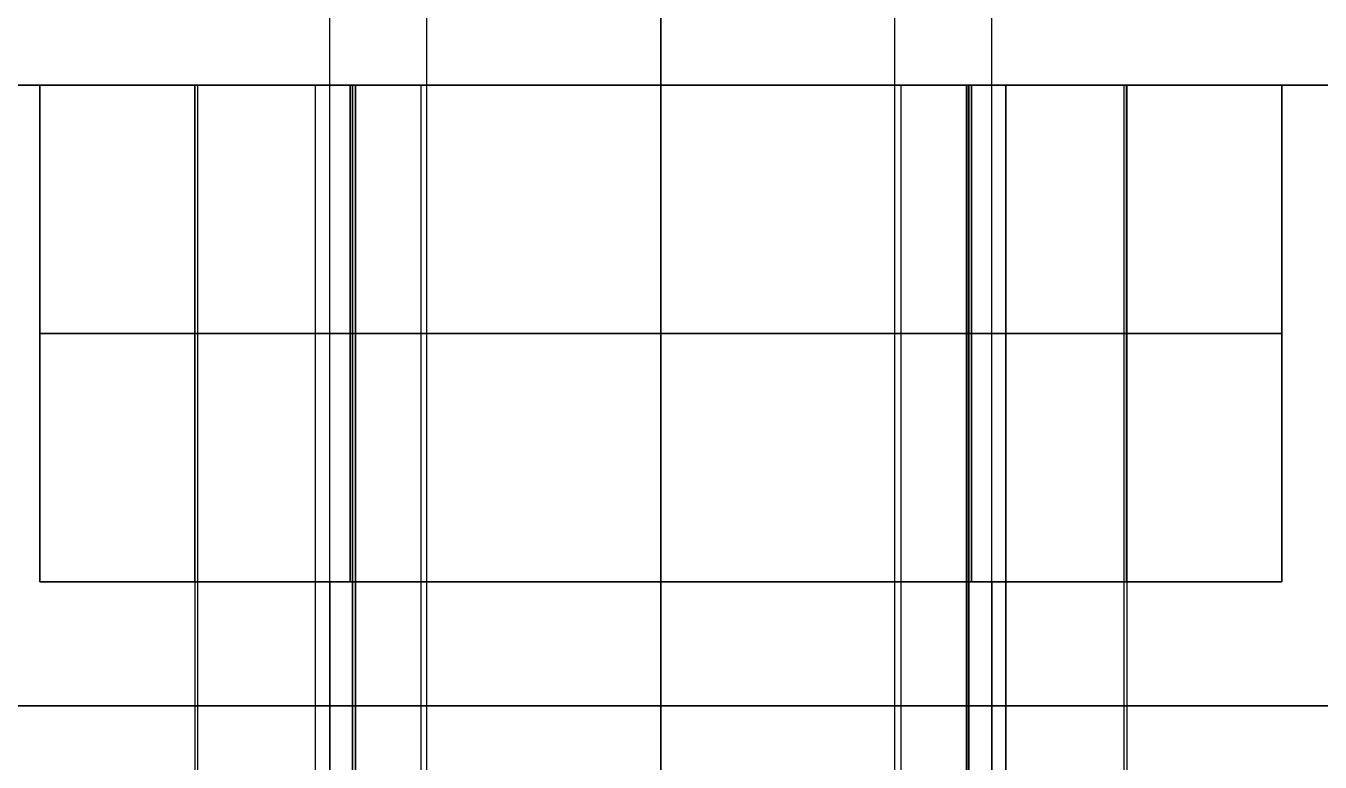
# Model space of a CAD drawing. Header units: millimetres. Extents: x 565 to 905, y -1671 to 168.
# Drawn here: x 727.33 to 742.97, y -38.71 to -29.81 of the extents above; entities that cross this region are included whole.
import ezdxf

# ---------------------------------------------------------------- set-up
doc = ezdxf.new("R2010")
doc.units = ezdxf.units.MM
doc.header["$MEASUREMENT"] = 0
doc.layers.add('V3', color=7, linetype='Continuous', true_color=0x000000)
doc.layers.add('V3 - steel', color=7, linetype='Continuous', true_color=0x191919)

msp = doc.modelspace()

# ---------------------------------------------------------------- linework, layer by layer
at = {"layer": 'V3'}
for p, q in [((735, -13.028, -15), (735, -117.113, -15)), ((703.154, -30.528, 353.457), (727.494, -30.528, 353.457)), ((727.494, -30.528, 96.543), (703.154, -30.528, 96.543)), ((735, -30.528, 385.303), (735, -30.528, 359.957)), ((735, -30.528, 346.957), (735, -30.528, 321.612)), ((735, -30.528, 64.697), (735, -30.528, 90.043)), ((735, -30.528, 103.043), (735, -30.528, 128.388)), ((742.506, -30.528, 353.457), (766.846, -30.528, 353.457)), ((766.846, -30.528, 96.543), (742.506, -30.528, 96.543)), ((727.494, -36.528, 225), (731, -36.528, 225)), ((731, -36.528, 353.457), (727.494, -36.528, 353.457)), ((727.494, -36.528, 96.543), (731, -36.528, 96.543)), ((735, -36.528, 231.5), (735, -36.528, 229)), ((735, -36.528, 221), (735, -36.528, 218.5)), ((735, -36.528, 359.957), (735, -36.528, 357.457)), ((735, -36.528, 349.457), (735, -36.528, 346.957)), ((735, -36.528, 90.043), (735, -36.528, 92.543)), ((735, -36.528, 100.543), (735, -36.528, 103.043)), ((739, -36.528, 225), (742.506, -36.528, 225)), ((742.506, -36.528, 353.457), (739, -36.528, 353.457)), ((739, -36.528, 96.543), (742.506, -36.528, 96.543))]:
    msp.add_line(p, q, dxfattribs=at)
for points, degree in [([(735, -13.028), (735, -65.07), (735, -117.113)], 2), ([(735, -28.028), (735, -38.028), (735, -48.028)], 2), ([(735, -28.028, 15), (735, -38.028, 15), (735, -48.028, 15)], 2), ([(735, -28.028, 15), (735, -38.028, 15), (735, -48.028, 15)], 2), ([(735, -28.028, 30), (735, -38.028, 30), (735, -48.028, 30)], 2), ([(648.283, -30.528, 225), (687.889, -30.528, 225), (727.494, -30.528, 225)], 2), ([(727.494, -36.528, 225), (727.494, -33.528, 225), (727.494, -30.528, 225)], 2), ([(731.247, -30.528, 218.5), (729.371, -30.528, 221.75), (727.494, -30.528, 225)], 2), ([(727.494, -30.528, 225), (729.371, -30.528, 228.25), (731.247, -30.528, 231.5)], 2), ([(731.247, -30.528, 359.957), (729.371, -30.528, 356.707), (727.494, -30.528, 353.457)], 2), ([(727.494, -30.528, 353.457), (727.494, -33.528, 353.457), (727.494, -36.528, 353.457)], 2), ([(727.494, -30.528, 353.457), (729.371, -30.528, 350.207), (731.247, -30.528, 346.957)], 2), ([(731.247, -30.528, 103.043), (729.371, -30.528, 99.793), (727.494, -30.528, 96.543)], 2), ([(727.494, -30.528, 96.543), (727.494, -33.528, 96.543), (727.494, -36.528, 96.543)], 2), ([(727.494, -30.528, 96.543), (729.371, -30.528, 93.293), (731.247, -30.528, 90.043)], 2), ([(729.368, -30.528, 311.533), (729.368, -38.028, 311.533), (729.368, -45.528, 311.533)], 2), ([(729.371, -36.528, 221.75), (729.371, -33.528, 221.75), (729.371, -30.528, 221.75)], 2), ([(729.371, -36.528, 228.25), (729.371, -33.528, 228.25), (729.371, -30.528, 228.25)], 2), ([(729.371, -30.528, 356.707), (729.371, -33.528, 356.707), (729.371, -36.528, 356.707)], 2), ([(729.371, -30.528, 350.207), (729.371, -33.528, 350.207), (729.371, -36.528, 350.207)], 2), ([(729.371, -30.528, 99.793), (729.371, -33.528, 99.793), (729.371, -36.528, 99.793)], 2), ([(729.371, -30.528, 93.293), (729.371, -33.528, 93.293), (729.371, -36.528, 93.293)], 2), ([(729.403, -30.528, 138.464), (729.403, -38.028, 138.464), (729.403, -45.528, 138.464)], 2), ([(730.827, -45.528, 388.283), (730.827, -38.028, 388.283), (730.827, -30.528, 388.283)], 2), ([(730.827, -45.528, 131.368), (730.827, -38.028, 131.368), (730.827, -30.528, 131.368)], 2), ([(730.829, -45.528, 318.632), (730.829, -38.028, 318.632), (730.829, -30.528, 318.632)], 2), ([(730.829, -45.528, 61.717), (730.829, -38.028, 61.717), (730.829, -30.528, 61.717)], 2), ([(731.247, -36.528, 218.5), (731.247, -33.528, 218.5), (731.247, -30.528, 218.5)], 2), ([(731.247, -36.528, 231.5), (731.247, -33.528, 231.5), (731.247, -30.528, 231.5)], 2), ([(738.753, -30.528, 218.5), (735, -30.528, 218.5), (731.247, -30.528, 218.5)], 2), ([(731.247, -30.528, 231.5), (735, -30.528, 231.5), (738.753, -30.528, 231.5)], 2), ([(731.247, -30.528, 359.957), (731.247, -33.528, 359.957), (731.247, -36.528, 359.957)], 2), ([(731.247, -30.528, 346.957), (731.247, -33.528, 346.957), (731.247, -36.528, 346.957)], 2), ([(738.753, -30.528, 359.957), (735, -30.528, 359.957), (731.247, -30.528, 359.957)], 2), ([(731.247, -30.528, 346.957), (735, -30.528, 346.957), (738.753, -30.528, 346.957)], 2), ([(731.247, -30.528, 90.043), (731.247, -33.528, 90.043), (731.247, -36.528, 90.043)], 2), ([(731.247, -30.528, 103.043), (731.247, -33.528, 103.043), (731.247, -36.528, 103.043)], 2), ([(731.247, -30.528, 90.043), (735, -30.528, 90.043), (738.753, -30.528, 90.043)], 2), ([(738.753, -30.528, 103.043), (735, -30.528, 103.043), (731.247, -30.528, 103.043)], 2), ([(731.275, -45.528, 385.16), (731.275, -38.028, 385.16), (731.275, -30.528, 385.16)], 2), ([(731.275, -30.528, 128.245), (731.276, -30.528, 128.22), (731.277, -30.528, 128.195), (731.278, -30.528, 128.17)], 3), ([(731.275, -45.528, 128.245), (731.275, -38.028, 128.245), (731.275, -30.528, 128.245)], 2), ([(731.277, -45.528, 321.755), (731.277, -38.028, 321.755), (731.277, -30.528, 321.755)], 2), ([(731.277, -45.528, 128.207), (731.277, -38.028, 128.207), (731.277, -30.528, 128.207)], 2), ([(731.277, -45.528, 64.84), (731.277, -38.028, 64.84), (731.277, -30.528, 64.84)], 2), ([(731.278, -45.528, 385.085), (731.278, -38.028, 385.085), (731.278, -30.528, 385.085)], 2), ([(731.278, -45.528, 128.17), (731.278, -38.028, 128.17), (731.278, -30.528, 128.17)], 2), ([(731.28, -45.528, 321.83), (731.28, -38.028, 321.83), (731.28, -30.528, 321.83)], 2), ([(731.28, -45.528, 64.915), (731.28, -38.028, 64.915), (731.28, -30.528, 64.915)], 2), ([(731.307, -30.528, 319.33), (731.307, -38.028, 319.33), (731.307, -45.528, 319.33)], 2), ([(731.31, -30.528, 130.686), (731.31, -38.028, 130.686), (731.31, -45.528, 130.686)], 2), ([(732.099, -30.528, 321.227), (732.099, -38.028, 321.227), (732.099, -45.528, 321.227)], 2), ([(732.099, -30.528, 128.773), (732.099, -38.028, 128.773), (732.099, -45.528, 128.773)], 2), ([(734.999, -45.528, 385.303), (734.999, -38.028, 385.303), (734.999, -30.528, 385.303)], 2), ([(734.999, -45.528, 128.388), (734.999, -38.028, 128.388), (734.999, -30.528, 128.388)], 2), ([(735, -30.528, 321.27), (735, -38.028, 321.27), (735, -45.528, 321.27)], 2), ([(735, -30.528, 128.73), (735, -38.028, 128.73), (735, -45.528, 128.73)], 2), ([(735, -30.528, 128.73), (735, -30.528, 173.615), (735, -30.528, 218.5)], 2), ([(735, -30.528, 231.5), (735, -30.528, 276.385), (735, -30.528, 321.27)], 2), ([(735, -36.528, 218.5), (735, -33.528, 218.5), (735, -30.528, 218.5)], 2), ([(735, -36.528, 231.5), (735, -33.528, 231.5), (735, -30.528, 231.5)], 2), ([(735, -30.528, 359.957), (735, -33.528, 359.957), (735, -36.528, 359.957)], 2), ([(735, -30.528, 346.957), (735, -33.528, 346.957), (735, -36.528, 346.957)], 2), ([(735, -30.528, 90.043), (735, -33.528, 90.043), (735, -36.528, 90.043)], 2), ([(735, -30.528, 103.043), (735, -33.528, 103.043), (735, -36.528, 103.043)], 2), ([(735.001, -45.528, 321.612), (735.001, -38.028, 321.612), (735.001, -30.528, 321.612)], 2), ([(735.001, -45.528, 64.697), (735.001, -38.028, 64.697), (735.001, -30.528, 64.697)], 2), ([(737.901, -30.528, 321.227), (737.901, -38.028, 321.227), (737.901, -45.528, 321.227)], 2), ([(737.901, -30.528, 128.773), (737.901, -38.028, 128.773), (737.901, -45.528, 128.773)], 2), ([(738.69, -30.528, 319.314), (738.69, -38.028, 319.314), (738.69, -45.528, 319.314)], 2), ([(738.693, -30.528, 130.67), (738.693, -38.028, 130.67), (738.693, -45.528, 130.67)], 2), ([(738.72, -45.528, 385.085), (738.72, -38.028, 385.085), (738.72, -30.528, 385.085)], 2), ([(738.72, -45.528, 128.17), (738.72, -38.028, 128.17), (738.72, -30.528, 128.17)], 2), ([(738.722, -45.528, 321.83), (738.722, -38.028, 321.83), (738.722, -30.528, 321.83)], 2), ([(738.725, -30.528, 321.755), (738.724, -30.528, 321.78), (738.723, -30.528, 321.805), (738.722, -30.528, 321.83)], 3), ([(738.722, -45.528, 64.915), (738.722, -38.028, 64.915), (738.722, -30.528, 64.915)], 2), ([(738.723, -45.528, 321.793), (738.723, -38.028, 321.793), (738.723, -30.528, 321.793)], 2), ([(738.723, -45.528, 385.16), (738.723, -38.028, 385.16), (738.723, -30.528, 385.16)], 2), ([(738.723, -45.528, 128.245), (738.723, -38.028, 128.245), (738.723, -30.528, 128.245)], 2), ([(738.725, -45.528, 321.755), (738.725, -38.028, 321.755), (738.725, -30.528, 321.755)], 2), ([(738.725, -45.528, 64.84), (738.725, -38.028, 64.84), (738.725, -30.528, 64.84)], 2), ([(738.753, -30.528, 231.5), (740.629, -30.528, 228.25), (742.506, -30.528, 225)], 2), ([(738.753, -36.528, 231.5), (738.753, -33.528, 231.5), (738.753, -30.528, 231.5)], 2), ([(738.753, -36.528, 218.5), (738.753, -33.528, 218.5), (738.753, -30.528, 218.5)], 2), ([(742.506, -30.528, 225), (740.629, -30.528, 221.75), (738.753, -30.528, 218.5)], 2), ([(738.753, -30.528, 359.957), (738.753, -33.528, 359.957), (738.753, -36.528, 359.957)], 2), ([(738.753, -30.528, 346.957), (738.753, -33.528, 346.957), (738.753, -36.528, 346.957)], 2), ([(738.753, -30.528, 346.957), (740.629, -30.528, 350.207), (742.506, -30.528, 353.457)], 2), ([(742.506, -30.528, 353.457), (740.629, -30.528, 356.707), (738.753, -30.528, 359.957)], 2), ([(738.753, -30.528, 90.043), (738.753, -33.528, 90.043), (738.753, -36.528, 90.043)], 2), ([(738.753, -30.528, 90.043), (740.629, -30.528, 93.293), (742.506, -30.528, 96.543)], 2), ([(742.506, -30.528, 96.543), (740.629, -30.528, 99.793), (738.753, -30.528, 103.043)], 2), ([(738.753, -30.528, 103.043), (738.753, -33.528, 103.043), (738.753, -36.528, 103.043)], 2), ([(739.171, -45.528, 388.283), (739.171, -38.028, 388.283), (739.171, -30.528, 388.283)], 2), ([(739.171, -45.528, 131.368), (739.171, -38.028, 131.368), (739.171, -30.528, 131.368)], 2), ([(739.173, -45.528, 318.632), (739.173, -38.028, 318.632), (739.173, -30.528, 318.632)], 2), ([(739.173, -45.528, 61.717), (739.173, -38.028, 61.717), (739.173, -30.528, 61.717)], 2), ([(740.597, -30.528, 311.536), (740.597, -38.028, 311.536), (740.597, -45.528, 311.536)], 2), ([(740.629, -36.528, 228.25), (740.629, -33.528, 228.25), (740.629, -30.528, 228.25)], 2), ([(740.629, -36.528, 221.75), (740.629, -33.528, 221.75), (740.629, -30.528, 221.75)], 2), ([(740.629, -30.528, 350.207), (740.629, -33.528, 350.207), (740.629, -36.528, 350.207)], 2), ([(740.629, -30.528, 356.707), (740.629, -33.528, 356.707), (740.629, -36.528, 356.707)], 2), ([(740.629, -30.528, 93.293), (740.629, -33.528, 93.293), (740.629, -36.528, 93.293)], 2), ([(740.629, -30.528, 99.793), (740.629, -33.528, 99.793), (740.629, -36.528, 99.793)], 2), ([(740.632, -30.528, 138.467), (740.632, -38.028, 138.467), (740.632, -45.528, 138.467)], 2), ([(742.506, -36.528, 225), (742.506, -33.528, 225), (742.506, -30.528, 225)], 2), ([(742.506, -30.528, 225), (782.111, -30.528, 225), (821.717, -30.528, 225)], 2), ([(742.506, -30.528, 353.457), (742.506, -33.528, 353.457), (742.506, -36.528, 353.457)], 2), ([(742.506, -30.528, 96.543), (742.506, -33.528, 96.543), (742.506, -36.528, 96.543)], 2), ([(731.247, -33.528, 218.5), (729.371, -33.528, 221.75), (727.494, -33.528, 225)], 2), ([(727.494, -33.528, 225), (729.371, -33.528, 228.25), (731.247, -33.528, 231.5)], 2), ([(731.247, -33.528, 359.957), (729.371, -33.528, 356.707), (727.494, -33.528, 353.457)], 2), ([(727.494, -33.528, 353.457), (729.371, -33.528, 350.207), (731.247, -33.528, 346.957)], 2), ([(731.247, -33.528, 103.043), (729.371, -33.528, 99.793), (727.494, -33.528, 96.543)], 2), ([(727.494, -33.528, 96.543), (729.371, -33.528, 93.293), (731.247, -33.528, 90.043)], 2), ([(738.753, -33.528, 218.5), (735, -33.528, 218.5), (731.247, -33.528, 218.5)], 2), ([(731.247, -33.528, 231.5), (735, -33.528, 231.5), (738.753, -33.528, 231.5)], 2), ([(738.753, -33.528, 359.957), (735, -33.528, 359.957), (731.247, -33.528, 359.957)], 2), ([(731.247, -33.528, 346.957), (735, -33.528, 346.957), (738.753, -33.528, 346.957)], 2), ([(731.247, -33.528, 90.043), (735, -33.528, 90.043), (738.753, -33.528, 90.043)], 2), ([(738.753, -33.528, 103.043), (735, -33.528, 103.043), (731.247, -33.528, 103.043)], 2), ([(738.753, -33.528, 231.5), (740.629, -33.528, 228.25), (742.506, -33.528, 225)], 2), ([(742.506, -33.528, 225), (740.629, -33.528, 221.75), (738.753, -33.528, 218.5)], 2), ([(738.753, -33.528, 346.957), (740.629, -33.528, 350.207), (742.506, -33.528, 353.457)], 2), ([(742.506, -33.528, 353.457), (740.629, -33.528, 356.707), (738.753, -33.528, 359.957)], 2), ([(738.753, -33.528, 90.043), (740.629, -33.528, 93.293), (742.506, -33.528, 96.543)], 2), ([(742.506, -33.528, 96.543), (740.629, -33.528, 99.793), (738.753, -33.528, 103.043)], 2), ([(731.247, -36.528, 218.5), (729.371, -36.528, 221.75), (727.494, -36.528, 225)], 2), ([(727.494, -36.528, 225), (729.371, -36.528, 228.25), (731.247, -36.528, 231.5)], 2), ([(731.247, -36.528, 359.957), (729.371, -36.528, 356.707), (727.494, -36.528, 353.457)], 2), ([(727.494, -36.528, 353.457), (729.371, -36.528, 350.207), (731.247, -36.528, 346.957)], 2), ([(731.247, -36.528, 103.043), (729.371, -36.528, 99.793), (727.494, -36.528, 96.543)], 2), ([(727.494, -36.528, 96.543), (729.371, -36.528, 93.293), (731.247, -36.528, 90.043)], 2), ([(731, -45.528, 225), (731, -41.028, 225), (731, -36.528, 225)], 2), ([(731, -36.528, 353.457), (731, -41.028, 353.457), (731, -45.528, 353.457)], 2), ([(731, -36.528, 96.543), (731, -41.028, 96.543), (731, -45.528, 96.543)], 2), ([(738.753, -36.528, 218.5), (735, -36.528, 218.5), (731.247, -36.528, 218.5)], 2), ([(731.247, -36.528, 231.5), (735, -36.528, 231.5), (738.753, -36.528, 231.5)], 2), ([(738.753, -36.528, 359.957), (735, -36.528, 359.957), (731.247, -36.528, 359.957)], 2), ([(731.247, -36.528, 346.957), (735, -36.528, 346.957), (738.753, -36.528, 346.957)], 2), ([(731.247, -36.528, 90.043), (735, -36.528, 90.043), (738.753, -36.528, 90.043)], 2), ([(738.753, -36.528, 103.043), (735, -36.528, 103.043), (731.247, -36.528, 103.043)], 2), ([(735, -45.528, 229), (735, -41.028, 229), (735, -36.528, 229)], 2), ([(735, -45.528, 221), (735, -41.028, 221), (735, -36.528, 221)], 2), ([(735, -36.528, 349.457), (735, -41.028, 349.457), (735, -45.528, 349.457)], 2), ([(735, -36.528, 357.457), (735, -41.028, 357.457), (735, -45.528, 357.457)], 2), ([(735, -36.528, 100.543), (735, -41.028, 100.543), (735, -45.528, 100.543)], 2), ([(735, -36.528, 92.543), (735, -41.028, 92.543), (735, -45.528, 92.543)], 2), ([(738.753, -36.528, 231.5), (740.629, -36.528, 228.25), (742.506, -36.528, 225)], 2), ([(742.506, -36.528, 225), (740.629, -36.528, 221.75), (738.753, -36.528, 218.5)], 2), ([(738.753, -36.528, 346.957), (740.629, -36.528, 350.207), (742.506, -36.528, 353.457)], 2), ([(742.506, -36.528, 353.457), (740.629, -36.528, 356.707), (738.753, -36.528, 359.957)], 2), ([(738.753, -36.528, 90.043), (740.629, -36.528, 93.293), (742.506, -36.528, 96.543)], 2), ([(742.506, -36.528, 96.543), (740.629, -36.528, 99.793), (738.753, -36.528, 103.043)], 2), ([(739, -45.528, 225), (739, -41.028, 225), (739, -36.528, 225)], 2), ([(739, -36.528, 353.457), (739, -41.028, 353.457), (739, -45.528, 353.457)], 2), ([(739, -36.528, 96.543), (739, -41.028, 96.543), (739, -45.528, 96.543)], 2), ([(582, -38.028), (735, -38.028), (888, -38.028)], 2), ([(582, -38.028, 15), (735, -38.028, 15), (888, -38.028, 15)], 2), ([(582, -38.028, 15), (735, -38.028, 15), (888, -38.028, 15)], 2), ([(582, -38.028, 30), (735, -38.028, 30), (888, -38.028, 30)], 2), ([(731.275, -38.028, 128.245), (731.276, -38.028, 128.22), (731.277, -38.028, 128.195), (731.278, -38.028, 128.17)], 3), ([(738.725, -38.028, 321.755), (738.724, -38.028, 321.78), (738.723, -38.028, 321.805), (738.722, -38.028, 321.83)], 3)]:
    msp.add_open_spline(points, degree=degree, dxfattribs=at)
for points, weights in [([(729.368, -30.528, 311.533), (727.075, -30.528, 311.384), (724.778, -30.528, 311.143), (722.483, -30.528, 310.808)], [0.75441278447, 0.7469803778, 0.739992460652, 0.733449033026]), ([(722.518, -30.528, 139.186), (724.792, -30.528, 138.856), (727.088, -30.528, 138.614), (729.403, -30.528, 138.464)], [0.508465730673, 0.503456373376, 0.498746596874, 0.494336401167]), ([(731.278, -30.528, 385.085), (733.753, -30.528, 385.376), (736.245, -30.528, 385.376), (738.72, -30.528, 385.085)], [1, 0.995432816344, 0.995432816344, 1]), ([(731.278, -30.528, 128.17), (733.753, -30.528, 128.461), (736.245, -30.528, 128.461), (738.72, -30.528, 128.17)], [1, 0.995432816344, 0.995432816344, 1]), ([(738.722, -30.528, 321.83), (736.247, -30.528, 321.539), (733.755, -30.528, 321.539), (731.28, -30.528, 321.83)], [1, 0.995432816344, 0.995432816344, 1]), ([(738.722, -30.528, 64.915), (736.247, -30.528, 64.624), (733.755, -30.528, 64.624), (731.28, -30.528, 64.915)], [1, 0.995432816344, 0.995432816344, 1]), ([(737.901, -30.528, 321.227), (735.967, -30.528, 321.285), (734.033, -30.528, 321.285), (732.099, -30.528, 321.227)], [0.75441278447, 0.754184412057, 0.754184412057, 0.75441278447]), ([(732.099, -30.528, 128.773), (734.033, -30.528, 128.715), (735.967, -30.528, 128.715), (737.901, -30.528, 128.773)], [0.494336401167, 0.494186757896, 0.494186757896, 0.494336401167]), ([(747.482, -30.528, 310.814), (745.208, -30.528, 311.144), (742.912, -30.528, 311.386), (740.597, -30.528, 311.536)], [0.775975725283, 0.768330884453, 0.761143237516, 0.75441278447]), ([(740.632, -30.528, 138.467), (742.926, -30.528, 138.616), (745.222, -30.528, 138.857), (747.517, -30.528, 139.192)], [0.494336401167, 0.489466243554, 0.484887342076, 0.48059969673]), ([(729.368, -38.028, 311.533), (727.075, -38.028, 311.384), (724.778, -38.028, 311.143), (722.483, -38.028, 310.808)], [0.75441278447, 0.7469803778, 0.739992460652, 0.733449033026]), ([(722.518, -38.028, 139.186), (724.792, -38.028, 138.856), (727.088, -38.028, 138.614), (729.403, -38.028, 138.464)], [0.508465730673, 0.503456373376, 0.498746596874, 0.494336401167]), ([(731.278, -38.028, 385.085), (733.753, -38.028, 385.376), (736.245, -38.028, 385.376), (738.72, -38.028, 385.085)], [1, 0.995432816344, 0.995432816344, 1]), ([(731.278, -38.028, 128.17), (733.753, -38.028, 128.461), (736.245, -38.028, 128.461), (738.72, -38.028, 128.17)], [1, 0.995432816344, 0.995432816344, 1]), ([(738.722, -38.028, 321.83), (736.247, -38.028, 321.539), (733.755, -38.028, 321.539), (731.28, -38.028, 321.83)], [1, 0.995432816344, 0.995432816344, 1]), ([(738.722, -38.028, 64.915), (736.247, -38.028, 64.624), (733.755, -38.028, 64.624), (731.28, -38.028, 64.915)], [1, 0.995432816344, 0.995432816344, 1]), ([(737.901, -38.028, 321.227), (735.967, -38.028, 321.285), (734.033, -38.028, 321.285), (732.099, -38.028, 321.227)], [0.75441278447, 0.754184412057, 0.754184412057, 0.75441278447]), ([(732.099, -38.028, 128.773), (734.033, -38.028, 128.715), (735.967, -38.028, 128.715), (737.901, -38.028, 128.773)], [0.494336401167, 0.494186757896, 0.494186757896, 0.494336401167]), ([(747.482, -38.028, 310.814), (745.208, -38.028, 311.144), (742.912, -38.028, 311.386), (740.597, -38.028, 311.536)], [0.775975725283, 0.768330884453, 0.761143237516, 0.75441278447]), ([(740.632, -38.028, 138.467), (742.926, -38.028, 138.616), (745.222, -38.028, 138.857), (747.517, -38.028, 139.192)], [0.494336401167, 0.489466243554, 0.484887342076, 0.48059969673])]:
    msp.add_rational_spline(points, weights, degree=3, dxfattribs=at)
for points, knots in [([(726.97, -30.528, 393.943), (728.274, -30.528, 392.542), (730.258, -30.528, 390.406), (730.827, -30.528, 388.283), (731.102, -30.528, 387.256), (731.239, -30.528, 386.195), (731.275, -30.528, 385.16), (731.276, -30.528, 385.135), (731.277, -30.528, 385.11), (731.278, -30.528, 385.085)], [-65.715205, -65.715205, -65.715205, -65.715205, -64.948101, -64.948101, -64.948101, -64.158441, -64.158441, -64.158441, -64.139452, -64.139452, -64.139452, -64.139452]), ([(726.97, -30.528, 137.028), (728.274, -30.528, 135.627), (730.258, -30.528, 133.491), (730.827, -30.528, 131.368), (731.102, -30.528, 130.341), (731.239, -30.528, 129.28), (731.275, -30.528, 128.245)], [-22.838476, -22.838476, -22.838476, -22.838476, -22.071372, -22.071372, -22.071372, -21.281712, -21.281712, -21.281712, -21.281712]), ([(731.28, -30.528, 321.83), (731.279, -30.528, 321.805), (731.278, -30.528, 321.78), (731.277, -30.528, 321.755), (731.24, -30.528, 320.719), (731.104, -30.528, 319.659), (730.829, -30.528, 318.632), (730.26, -30.528, 316.509), (728.276, -30.528, 314.373), (726.972, -30.528, 312.971)], [-104.46169, -104.46169, -104.46169, -104.46169, -104.442641, -104.442641, -104.442641, -103.652974, -103.652974, -103.652974, -102.885889, -102.885889, -102.885889, -102.885889]), ([(731.28, -30.528, 64.915), (731.279, -30.528, 64.89), (731.278, -30.528, 64.865), (731.277, -30.528, 64.84), (731.24, -30.528, 63.805), (731.104, -30.528, 62.744), (730.829, -30.528, 61.717), (730.26, -30.528, 59.594), (728.276, -30.528, 57.458), (726.972, -30.528, 56.056)], [-61.584961, -61.584961, -61.584961, -61.584961, -61.565912, -61.565912, -61.565912, -60.776245, -60.776245, -60.776245, -60.00916, -60.00916, -60.00916, -60.00916]), ([(732.099, -30.528, 321.227), (731.854, -30.528, 320.655), (731.589, -30.528, 320.022), (731.307, -30.528, 319.33), (729.894, -30.528, 315.852), (729.436, -30.528, 313.818), (729.368, -30.528, 311.533)], [443.757235, 443.757235, 443.757235, 443.757235, 443.940388, 443.940388, 443.940388, 444.860457, 444.860457, 444.860457, 444.860457]), ([(729.403, -30.528, 138.464), (729.465, -30.528, 136.19), (729.916, -30.528, 134.156), (731.31, -30.528, 130.686), (731.591, -30.528, 129.987), (731.855, -30.528, 129.349), (732.099, -30.528, 128.773)], [541.51927, 541.51927, 541.51927, 541.51927, 542.435927, 542.435927, 542.435927, 542.620354, 542.620354, 542.620354, 542.620354]), ([(740.597, -30.528, 311.536), (740.535, -30.528, 313.81), (740.084, -30.528, 315.844), (738.69, -30.528, 319.314), (738.409, -30.528, 320.013), (738.145, -30.528, 320.651), (737.901, -30.528, 321.227)], [440.669112, 440.669112, 440.669112, 440.669112, 441.585768, 441.585768, 441.585768, 441.770195, 441.770195, 441.770195, 441.770195]), ([(737.901, -30.528, 128.773), (738.146, -30.528, 129.345), (738.411, -30.528, 129.978), (738.693, -30.528, 130.67), (740.107, -30.528, 134.148), (740.564, -30.528, 136.182), (740.632, -30.528, 138.467)], [544.607393, 544.607393, 544.607393, 544.607393, 544.790547, 544.790547, 544.790547, 545.710615, 545.710615, 545.710615, 545.710615]), ([(738.72, -30.528, 385.085), (738.721, -30.528, 385.11), (738.722, -30.528, 385.135), (738.723, -30.528, 385.16), (738.76, -30.528, 386.195), (738.896, -30.528, 387.256), (739.171, -30.528, 388.283), (739.74, -30.528, 390.406), (741.724, -30.528, 392.542), (743.028, -30.528, 393.944)], [-61.584961, -61.584961, -61.584961, -61.584961, -61.565912, -61.565912, -61.565912, -60.776245, -60.776245, -60.776245, -60.00916, -60.00916, -60.00916, -60.00916]), ([(738.72, -30.528, 128.17), (738.721, -30.528, 128.195), (738.722, -30.528, 128.22), (738.723, -30.528, 128.245), (738.76, -30.528, 129.281), (738.896, -30.528, 130.341), (739.171, -30.528, 131.368), (739.74, -30.528, 133.491), (741.724, -30.528, 135.627), (743.028, -30.528, 137.029)], [-104.46169, -104.46169, -104.46169, -104.46169, -104.442641, -104.442641, -104.442641, -103.652974, -103.652974, -103.652974, -102.885889, -102.885889, -102.885889, -102.885889]), ([(743.03, -30.528, 56.057), (741.726, -30.528, 57.458), (739.742, -30.528, 59.594), (739.173, -30.528, 61.717), (738.898, -30.528, 62.744), (738.761, -30.528, 63.805), (738.725, -30.528, 64.84), (738.724, -30.528, 64.865), (738.723, -30.528, 64.89), (738.722, -30.528, 64.915)], [-65.715205, -65.715205, -65.715205, -65.715205, -64.948101, -64.948101, -64.948101, -64.158441, -64.158441, -64.158441, -64.139452, -64.139452, -64.139452, -64.139452]), ([(743.03, -30.528, 312.972), (741.726, -30.528, 314.373), (739.742, -30.528, 316.509), (739.173, -30.528, 318.632), (738.898, -30.528, 319.659), (738.761, -30.528, 320.72), (738.725, -30.528, 321.755)], [-22.838476, -22.838476, -22.838476, -22.838476, -22.071372, -22.071372, -22.071372, -21.281712, -21.281712, -21.281712, -21.281712]), ([(726.97, -38.028, 393.943), (728.274, -38.028, 392.542), (730.258, -38.028, 390.406), (730.827, -38.028, 388.283), (731.102, -38.028, 387.256), (731.239, -38.028, 386.195), (731.275, -38.028, 385.16), (731.276, -38.028, 385.135), (731.277, -38.028, 385.11), (731.278, -38.028, 385.085)], [-65.715205, -65.715205, -65.715205, -65.715205, -64.948101, -64.948101, -64.948101, -64.158441, -64.158441, -64.158441, -64.139452, -64.139452, -64.139452, -64.139452]), ([(726.97, -38.028, 137.028), (728.274, -38.028, 135.627), (730.258, -38.028, 133.491), (730.827, -38.028, 131.368), (731.102, -38.028, 130.341), (731.239, -38.028, 129.28), (731.275, -38.028, 128.245)], [-22.838476, -22.838476, -22.838476, -22.838476, -22.071372, -22.071372, -22.071372, -21.281712, -21.281712, -21.281712, -21.281712]), ([(731.28, -38.028, 321.83), (731.279, -38.028, 321.805), (731.278, -38.028, 321.78), (731.277, -38.028, 321.755), (731.24, -38.028, 320.719), (731.104, -38.028, 319.659), (730.829, -38.028, 318.632), (730.26, -38.028, 316.509), (728.276, -38.028, 314.373), (726.972, -38.028, 312.971)], [-104.46169, -104.46169, -104.46169, -104.46169, -104.442641, -104.442641, -104.442641, -103.652974, -103.652974, -103.652974, -102.885889, -102.885889, -102.885889, -102.885889]), ([(731.28, -38.028, 64.915), (731.279, -38.028, 64.89), (731.278, -38.028, 64.865), (731.277, -38.028, 64.84), (731.24, -38.028, 63.805), (731.104, -38.028, 62.744), (730.829, -38.028, 61.717), (730.26, -38.028, 59.594), (728.276, -38.028, 57.458), (726.972, -38.028, 56.056)], [-61.584961, -61.584961, -61.584961, -61.584961, -61.565912, -61.565912, -61.565912, -60.776245, -60.776245, -60.776245, -60.00916, -60.00916, -60.00916, -60.00916]), ([(732.099, -38.028, 321.227), (731.854, -38.028, 320.655), (731.589, -38.028, 320.022), (731.307, -38.028, 319.33), (729.894, -38.028, 315.852), (729.436, -38.028, 313.818), (729.368, -38.028, 311.533)], [443.757235, 443.757235, 443.757235, 443.757235, 443.940388, 443.940388, 443.940388, 444.860457, 444.860457, 444.860457, 444.860457]), ([(729.403, -38.028, 138.464), (729.465, -38.028, 136.19), (729.916, -38.028, 134.156), (731.31, -38.028, 130.686), (731.591, -38.028, 129.987), (731.855, -38.028, 129.349), (732.099, -38.028, 128.773)], [541.51927, 541.51927, 541.51927, 541.51927, 542.435927, 542.435927, 542.435927, 542.620354, 542.620354, 542.620354, 542.620354]), ([(740.597, -38.028, 311.536), (740.535, -38.028, 313.81), (740.084, -38.028, 315.844), (738.69, -38.028, 319.314), (738.409, -38.028, 320.013), (738.145, -38.028, 320.651), (737.901, -38.028, 321.227)], [440.669112, 440.669112, 440.669112, 440.669112, 441.585768, 441.585768, 441.585768, 441.770195, 441.770195, 441.770195, 441.770195]), ([(737.901, -38.028, 128.773), (738.146, -38.028, 129.345), (738.411, -38.028, 129.978), (738.693, -38.028, 130.67), (740.107, -38.028, 134.148), (740.564, -38.028, 136.182), (740.632, -38.028, 138.467)], [544.607393, 544.607393, 544.607393, 544.607393, 544.790547, 544.790547, 544.790547, 545.710615, 545.710615, 545.710615, 545.710615]), ([(738.72, -38.028, 385.085), (738.721, -38.028, 385.11), (738.722, -38.028, 385.135), (738.723, -38.028, 385.16), (738.76, -38.028, 386.195), (738.896, -38.028, 387.256), (739.171, -38.028, 388.283), (739.74, -38.028, 390.406), (741.724, -38.028, 392.542), (743.028, -38.028, 393.944)], [-61.584961, -61.584961, -61.584961, -61.584961, -61.565912, -61.565912, -61.565912, -60.776245, -60.776245, -60.776245, -60.00916, -60.00916, -60.00916, -60.00916]), ([(738.72, -38.028, 128.17), (738.721, -38.028, 128.195), (738.722, -38.028, 128.22), (738.723, -38.028, 128.245), (738.76, -38.028, 129.281), (738.896, -38.028, 130.341), (739.171, -38.028, 131.368), (739.74, -38.028, 133.491), (741.724, -38.028, 135.627), (743.028, -38.028, 137.029)], [-104.46169, -104.46169, -104.46169, -104.46169, -104.442641, -104.442641, -104.442641, -103.652974, -103.652974, -103.652974, -102.885889, -102.885889, -102.885889, -102.885889]), ([(743.03, -38.028, 56.057), (741.726, -38.028, 57.458), (739.742, -38.028, 59.594), (739.173, -38.028, 61.717), (738.898, -38.028, 62.744), (738.761, -38.028, 63.805), (738.725, -38.028, 64.84), (738.724, -38.028, 64.865), (738.723, -38.028, 64.89), (738.722, -38.028, 64.915)], [-65.715205, -65.715205, -65.715205, -65.715205, -64.948101, -64.948101, -64.948101, -64.158441, -64.158441, -64.158441, -64.139452, -64.139452, -64.139452, -64.139452]), ([(743.03, -38.028, 312.972), (741.726, -38.028, 314.373), (739.742, -38.028, 316.509), (739.173, -38.028, 318.632), (738.898, -38.028, 319.659), (738.761, -38.028, 320.72), (738.725, -38.028, 321.755)], [-22.838476, -22.838476, -22.838476, -22.838476, -22.071372, -22.071372, -22.071372, -21.281712, -21.281712, -21.281712, -21.281712])]:
    msp.add_open_spline(points, degree=3, knots=knots, dxfattribs=at)
for points, weights, knots in [([(737.828, -36.528, 227.828), (736.657, -36.528, 229), (735, -36.528, 229), (731, -36.528, 229), (731, -36.528, 225)], [0.853553390593, 0.853553425509, 1, 0.707106781187, 1], [-9.424778, -9.424778, -9.424778, -6.283186, -6.283186, 0, 0, 0]), ([(731, -36.528, 225), (731, -36.528, 221), (735, -36.528, 221), (739, -36.528, 221), (739, -36.528, 225), (739, -36.528, 226.657), (737.828, -36.528, 227.828)], [1, 0.707106781187, 1, 0.707106781187, 1, 0.853553390593, 0.853553390593], [-25.132741, -25.132741, -25.132741, -18.849556, -18.849556, -12.566371, -12.566371, -9.424778, -9.424778, -9.424778]), ([(731, -36.528, 353.457), (731, -36.528, 349.457), (735, -36.528, 349.457), (739, -36.528, 349.457), (739, -36.528, 353.457), (739, -36.528, 357.457), (735, -36.528, 357.457), (731, -36.528, 357.457), (731, -36.528, 353.457)], [1, 0.707106781187, 1, 0.707106781187, 1, 0.707106781187, 1, 0.707106781187, 1], [0, 0, 0, 6.283185, 6.283185, 12.566371, 12.566371, 18.849556, 18.849556, 25.132741, 25.132741, 25.132741]), ([(739, -36.528, 96.543), (739, -36.528, 100.543), (735, -36.528, 100.543), (731, -36.528, 100.543), (731, -36.528, 96.543), (731, -36.528, 92.543), (735, -36.528, 92.543), (739, -36.528, 92.543), (739, -36.528, 96.543)], [1, 0.707106781187, 1, 0.707106781187, 1, 0.707106781187, 1, 0.707106781187, 1], [0, 0, 0, 6.283185, 6.283185, 12.566371, 12.566371, 18.849556, 18.849556, 25.132741, 25.132741, 25.132741])]:
    msp.add_rational_spline(points, weights, degree=2, knots=knots, dxfattribs=at)
at = {"layer": 'V3 - steel'}
for p, q in [((731, -30.528, 353.457), (727.494, -30.528, 353.457)), ((727.494, -30.528, 96.543), (731, -30.528, 96.543)), ((727.494, -30.528, 225), (731, -30.528, 225)), ((735, -30.528, 346.957), (735, -30.528, 349.457)), ((735, -30.528, 357.457), (735, -30.528, 359.957)), ((735, -30.528, 103.043), (735, -30.528, 100.543)), ((735, -30.528, 92.543), (735, -30.528, 90.043)), ((735, -30.528, 231.5), (735, -30.528, 229)), ((735, -30.528, 221), (735, -30.528, 218.5)), ((742.506, -30.528, 353.457), (739, -30.528, 353.457)), ((739, -30.528, 96.543), (742.506, -30.528, 96.543)), ((739, -30.528, 225), (742.506, -30.528, 225)), ((731, -36.528, 353.457), (727.494, -36.528, 353.457)), ((727.494, -36.528, 96.543), (731, -36.528, 96.543)), ((727.494, -36.528, 225), (731, -36.528, 225)), ((735, -36.528, 346.957), (735, -36.528, 349.457)), ((735, -36.528, 357.457), (735, -36.528, 359.957)), ((735, -36.528, 103.043), (735, -36.528, 100.543)), ((735, -36.528, 92.543), (735, -36.528, 90.043)), ((735, -36.528, 231.5), (735, -36.528, 229)), ((735, -36.528, 221), (735, -36.528, 218.5)), ((742.506, -36.528, 353.457), (739, -36.528, 353.457)), ((739, -36.528, 96.543), (742.506, -36.528, 96.543)), ((739, -36.528, 225), (742.506, -36.528, 225))]:
    msp.add_line(p, q, dxfattribs=at)
for points in [[(731, -70.028, 225), (731, -15.514, 225), (731, 39, 225)], [(735, -70.028, 229), (735, -15.514, 229), (735, 39, 229)], [(735, -70.028, 221), (735, -15.514, 221), (735, 39, 221)], [(739, -70.028, 225), (739, -15.514, 225), (739, 39, 225)], [(732.172, -93.028, 350.544), (732.172, -53.028, 350.544), (732.172, -13.028, 350.544)], [(732.172, -93.028, 356.201), (732.172, -53.028, 356.201), (732.172, -13.028, 356.201)], [(732.172, -93.028, 93.714), (732.172, -53.028, 93.714), (732.172, -13.028, 93.714)], [(732.172, -93.028, 99.371), (732.172, -53.028, 99.371), (732.172, -13.028, 99.371)], [(737.828, -93.028, 356.201), (737.828, -53.028, 356.201), (737.828, -13.028, 356.201)], [(737.828, -93.028, 350.544), (737.828, -53.028, 350.544), (737.828, -13.028, 350.544)], [(737.828, -93.028, 99.371), (737.828, -53.028, 99.371), (737.828, -13.028, 99.371)], [(737.828, -93.028, 93.714), (737.828, -53.028, 93.714), (737.828, -13.028, 93.714)], [(727.494, -36.528, 353.457), (727.494, -33.528, 353.457), (727.494, -30.528, 353.457)], [(731.247, -30.528, 346.957), (729.371, -30.528, 350.207), (727.494, -30.528, 353.457)], [(727.494, -30.528, 353.457), (729.371, -30.528, 356.707), (731.247, -30.528, 359.957)], [(727.494, -36.528, 96.543), (727.494, -33.528, 96.543), (727.494, -30.528, 96.543)], [(731.247, -30.528, 90.043), (729.371, -30.528, 93.293), (727.494, -30.528, 96.543)], [(727.494, -30.528, 96.543), (729.371, -30.528, 99.793), (731.247, -30.528, 103.043)], [(727.494, -36.528, 225), (727.494, -33.528, 225), (727.494, -30.528, 225)], [(731.247, -30.528, 218.5), (729.371, -30.528, 221.75), (727.494, -30.528, 225)], [(727.494, -30.528, 225), (729.371, -30.528, 228.25), (731.247, -30.528, 231.5)], [(729.371, -36.528, 350.207), (729.371, -33.528, 350.207), (729.371, -30.528, 350.207)], [(729.371, -36.528, 356.707), (729.371, -33.528, 356.707), (729.371, -30.528, 356.707)], [(729.371, -36.528, 93.293), (729.371, -33.528, 93.293), (729.371, -30.528, 93.293)], [(729.371, -36.528, 99.793), (729.371, -33.528, 99.793), (729.371, -30.528, 99.793)], [(729.371, -36.528, 221.75), (729.371, -33.528, 221.75), (729.371, -30.528, 221.75)], [(729.371, -36.528, 228.25), (729.371, -33.528, 228.25), (729.371, -30.528, 228.25)], [(731.247, -36.528, 346.957), (731.247, -33.528, 346.957), (731.247, -30.528, 346.957)], [(731.247, -36.528, 359.957), (731.247, -33.528, 359.957), (731.247, -30.528, 359.957)], [(731.247, -30.528, 359.957), (735, -30.528, 359.957), (738.753, -30.528, 359.957)], [(738.753, -30.528, 346.957), (735, -30.528, 346.957), (731.247, -30.528, 346.957)], [(731.247, -36.528, 90.043), (731.247, -33.528, 90.043), (731.247, -30.528, 90.043)], [(738.753, -30.528, 90.043), (735, -30.528, 90.043), (731.247, -30.528, 90.043)], [(731.247, -36.528, 103.043), (731.247, -33.528, 103.043), (731.247, -30.528, 103.043)], [(731.247, -30.528, 103.043), (735, -30.528, 103.043), (738.753, -30.528, 103.043)], [(731.247, -36.528, 218.5), (731.247, -33.528, 218.5), (731.247, -30.528, 218.5)], [(738.753, -30.528, 218.5), (735, -30.528, 218.5), (731.247, -30.528, 218.5)], [(731.247, -36.528, 231.5), (731.247, -33.528, 231.5), (731.247, -30.528, 231.5)], [(731.247, -30.528, 231.5), (735, -30.528, 231.5), (738.753, -30.528, 231.5)], [(732.172, -36.528, 350.629), (732.172, -33.528, 350.629), (732.172, -30.528, 350.629)], [(732.172, -36.528, 356.286), (732.172, -33.528, 356.286), (732.172, -30.528, 356.286)], [(732.172, -36.528, 93.714), (732.172, -33.528, 93.714), (732.172, -30.528, 93.714)], [(732.172, -36.528, 99.371), (732.172, -33.528, 99.371), (732.172, -30.528, 99.371)], [(732.172, -36.528, 222.172), (732.172, -33.528, 222.172), (732.172, -30.528, 222.172)], [(732.172, -36.528, 227.828), (732.172, -33.528, 227.828), (732.172, -30.528, 227.828)], [(735, -36.528, 359.957), (735, -33.528, 359.957), (735, -30.528, 359.957)], [(735, -36.528, 346.957), (735, -33.528, 346.957), (735, -30.528, 346.957)], [(735, -36.528, 90.043), (735, -33.528, 90.043), (735, -30.528, 90.043)], [(735, -36.528, 103.043), (735, -33.528, 103.043), (735, -30.528, 103.043)], [(735, -36.528, 218.5), (735, -33.528, 218.5), (735, -30.528, 218.5)], [(735, -36.528, 231.5), (735, -33.528, 231.5), (735, -30.528, 231.5)], [(737.828, -36.528, 356.286), (737.828, -33.528, 356.286), (737.828, -30.528, 356.286)], [(737.828, -36.528, 350.629), (737.828, -33.528, 350.629), (737.828, -30.528, 350.629)], [(737.828, -36.528, 99.371), (737.828, -33.528, 99.371), (737.828, -30.528, 99.371)], [(737.828, -36.528, 93.714), (737.828, -33.528, 93.714), (737.828, -30.528, 93.714)], [(737.828, -36.528, 227.828), (737.828, -33.528, 227.828), (737.828, -30.528, 227.828)], [(737.828, -36.528, 222.172), (737.828, -33.528, 222.172), (737.828, -30.528, 222.172)], [(738.753, -36.528, 359.957), (738.753, -33.528, 359.957), (738.753, -30.528, 359.957)], [(738.753, -30.528, 359.957), (740.629, -30.528, 356.707), (742.506, -30.528, 353.457)], [(738.753, -36.528, 346.957), (738.753, -33.528, 346.957), (738.753, -30.528, 346.957)], [(742.506, -30.528, 353.457), (740.629, -30.528, 350.207), (738.753, -30.528, 346.957)], [(738.753, -30.528, 103.043), (740.629, -30.528, 99.793), (742.506, -30.528, 96.543)], [(738.753, -36.528, 103.043), (738.753, -33.528, 103.043), (738.753, -30.528, 103.043)], [(738.753, -36.528, 90.043), (738.753, -33.528, 90.043), (738.753, -30.528, 90.043)], [(742.506, -30.528, 96.543), (740.629, -30.528, 93.293), (738.753, -30.528, 90.043)], [(738.753, -30.528, 231.5), (740.629, -30.528, 228.25), (742.506, -30.528, 225)], [(738.753, -36.528, 231.5), (738.753, -33.528, 231.5), (738.753, -30.528, 231.5)], [(738.753, -36.528, 218.5), (738.753, -33.528, 218.5), (738.753, -30.528, 218.5)], [(742.506, -30.528, 225), (740.629, -30.528, 221.75), (738.753, -30.528, 218.5)], [(740.629, -36.528, 356.707), (740.629, -33.528, 356.707), (740.629, -30.528, 356.707)], [(740.629, -36.528, 350.207), (740.629, -33.528, 350.207), (740.629, -30.528, 350.207)], [(740.629, -36.528, 99.793), (740.629, -33.528, 99.793), (740.629, -30.528, 99.793)], [(740.629, -36.528, 93.293), (740.629, -33.528, 93.293), (740.629, -30.528, 93.293)], [(740.629, -36.528, 228.25), (740.629, -33.528, 228.25), (740.629, -30.528, 228.25)], [(740.629, -36.528, 221.75), (740.629, -33.528, 221.75), (740.629, -30.528, 221.75)], [(742.506, -36.528, 353.457), (742.506, -33.528, 353.457), (742.506, -30.528, 353.457)], [(742.506, -36.528, 96.543), (742.506, -33.528, 96.543), (742.506, -30.528, 96.543)], [(742.506, -36.528, 225), (742.506, -33.528, 225), (742.506, -30.528, 225)], [(731.247, -33.528, 346.957), (729.371, -33.528, 350.207), (727.494, -33.528, 353.457)], [(727.494, -33.528, 353.457), (729.371, -33.528, 356.707), (731.247, -33.528, 359.957)], [(731.247, -33.528, 90.043), (729.371, -33.528, 93.293), (727.494, -33.528, 96.543)], [(727.494, -33.528, 96.543), (729.371, -33.528, 99.793), (731.247, -33.528, 103.043)], [(731.247, -33.528, 218.5), (729.371, -33.528, 221.75), (727.494, -33.528, 225)], [(727.494, -33.528, 225), (729.371, -33.528, 228.25), (731.247, -33.528, 231.5)], [(731.247, -33.528, 359.957), (735, -33.528, 359.957), (738.753, -33.528, 359.957)], [(738.753, -33.528, 346.957), (735, -33.528, 346.957), (731.247, -33.528, 346.957)], [(738.753, -33.528, 90.043), (735, -33.528, 90.043), (731.247, -33.528, 90.043)], [(731.247, -33.528, 103.043), (735, -33.528, 103.043), (738.753, -33.528, 103.043)], [(738.753, -33.528, 218.5), (735, -33.528, 218.5), (731.247, -33.528, 218.5)], [(731.247, -33.528, 231.5), (735, -33.528, 231.5), (738.753, -33.528, 231.5)], [(738.753, -33.528, 359.957), (740.629, -33.528, 356.707), (742.506, -33.528, 353.457)], [(742.506, -33.528, 353.457), (740.629, -33.528, 350.207), (738.753, -33.528, 346.957)], [(738.753, -33.528, 103.043), (740.629, -33.528, 99.793), (742.506, -33.528, 96.543)], [(742.506, -33.528, 96.543), (740.629, -33.528, 93.293), (738.753, -33.528, 90.043)], [(738.753, -33.528, 231.5), (740.629, -33.528, 228.25), (742.506, -33.528, 225)], [(742.506, -33.528, 225), (740.629, -33.528, 221.75), (738.753, -33.528, 218.5)], [(731.247, -36.528, 346.957), (729.371, -36.528, 350.207), (727.494, -36.528, 353.457)], [(727.494, -36.528, 353.457), (729.371, -36.528, 356.707), (731.247, -36.528, 359.957)], [(731.247, -36.528, 90.043), (729.371, -36.528, 93.293), (727.494, -36.528, 96.543)], [(727.494, -36.528, 96.543), (729.371, -36.528, 99.793), (731.247, -36.528, 103.043)], [(731.247, -36.528, 218.5), (729.371, -36.528, 221.75), (727.494, -36.528, 225)], [(727.494, -36.528, 225), (729.371, -36.528, 228.25), (731.247, -36.528, 231.5)], [(731.247, -36.528, 359.957), (735, -36.528, 359.957), (738.753, -36.528, 359.957)], [(738.753, -36.528, 346.957), (735, -36.528, 346.957), (731.247, -36.528, 346.957)], [(738.753, -36.528, 90.043), (735, -36.528, 90.043), (731.247, -36.528, 90.043)], [(731.247, -36.528, 103.043), (735, -36.528, 103.043), (738.753, -36.528, 103.043)], [(738.753, -36.528, 218.5), (735, -36.528, 218.5), (731.247, -36.528, 218.5)], [(731.247, -36.528, 231.5), (735, -36.528, 231.5), (738.753, -36.528, 231.5)], [(738.753, -36.528, 359.957), (740.629, -36.528, 356.707), (742.506, -36.528, 353.457)], [(742.506, -36.528, 353.457), (740.629, -36.528, 350.207), (738.753, -36.528, 346.957)], [(738.753, -36.528, 103.043), (740.629, -36.528, 99.793), (742.506, -36.528, 96.543)], [(742.506, -36.528, 96.543), (740.629, -36.528, 93.293), (738.753, -36.528, 90.043)], [(738.753, -36.528, 231.5), (740.629, -36.528, 228.25), (742.506, -36.528, 225)], [(742.506, -36.528, 225), (740.629, -36.528, 221.75), (738.753, -36.528, 218.5)]]:
    msp.add_open_spline(points, degree=2, dxfattribs=at)
for points in [[(732.172, -30.528, 350.629), (735, -30.528, 347.801), (737.828, -30.528, 350.629), (740.657, -30.528, 353.457), (737.828, -30.528, 356.286), (735, -30.528, 359.114), (732.172, -30.528, 356.286), (729.343, -30.528, 353.457), (732.172, -30.528, 350.629)], [(737.828, -30.528, 99.371), (735, -30.528, 102.199), (732.172, -30.528, 99.371), (729.343, -30.528, 96.543), (732.172, -30.528, 93.714), (735, -30.528, 90.886), (737.828, -30.528, 93.714), (740.657, -30.528, 96.543), (737.828, -30.528, 99.371)], [(737.828, -30.528, 227.828), (735, -30.528, 230.657), (732.172, -30.528, 227.828), (729.343, -30.528, 225), (732.172, -30.528, 222.172), (735, -30.528, 219.343), (737.828, -30.528, 222.172), (740.657, -30.528, 225), (737.828, -30.528, 227.828)], [(732.172, -36.528, 350.629), (735, -36.528, 347.801), (737.828, -36.528, 350.629), (740.657, -36.528, 353.457), (737.828, -36.528, 356.286), (735, -36.528, 359.114), (732.172, -36.528, 356.286), (729.343, -36.528, 353.457), (732.172, -36.528, 350.629)], [(737.828, -36.528, 99.371), (735, -36.528, 102.199), (732.172, -36.528, 99.371), (729.343, -36.528, 96.543), (732.172, -36.528, 93.714), (735, -36.528, 90.886), (737.828, -36.528, 93.714), (740.657, -36.528, 96.543), (737.828, -36.528, 99.371)], [(737.828, -36.528, 227.828), (735, -36.528, 230.657), (732.172, -36.528, 227.828), (729.343, -36.528, 225), (732.172, -36.528, 222.172), (735, -36.528, 219.343), (737.828, -36.528, 222.172), (740.657, -36.528, 225), (737.828, -36.528, 227.828)]]:
    msp.add_rational_spline(points, [1, 0.707106781187, 1, 0.707106781187, 1, 0.707106781187, 1, 0.707106781187, 1], degree=2, knots=[-25.132741, -25.132741, -25.132741, -18.849556, -18.849556, -12.566371, -12.566371, -6.283185, -6.283185, 0, 0, 0], dxfattribs=at)

doc.saveas('drawing.dxf')
